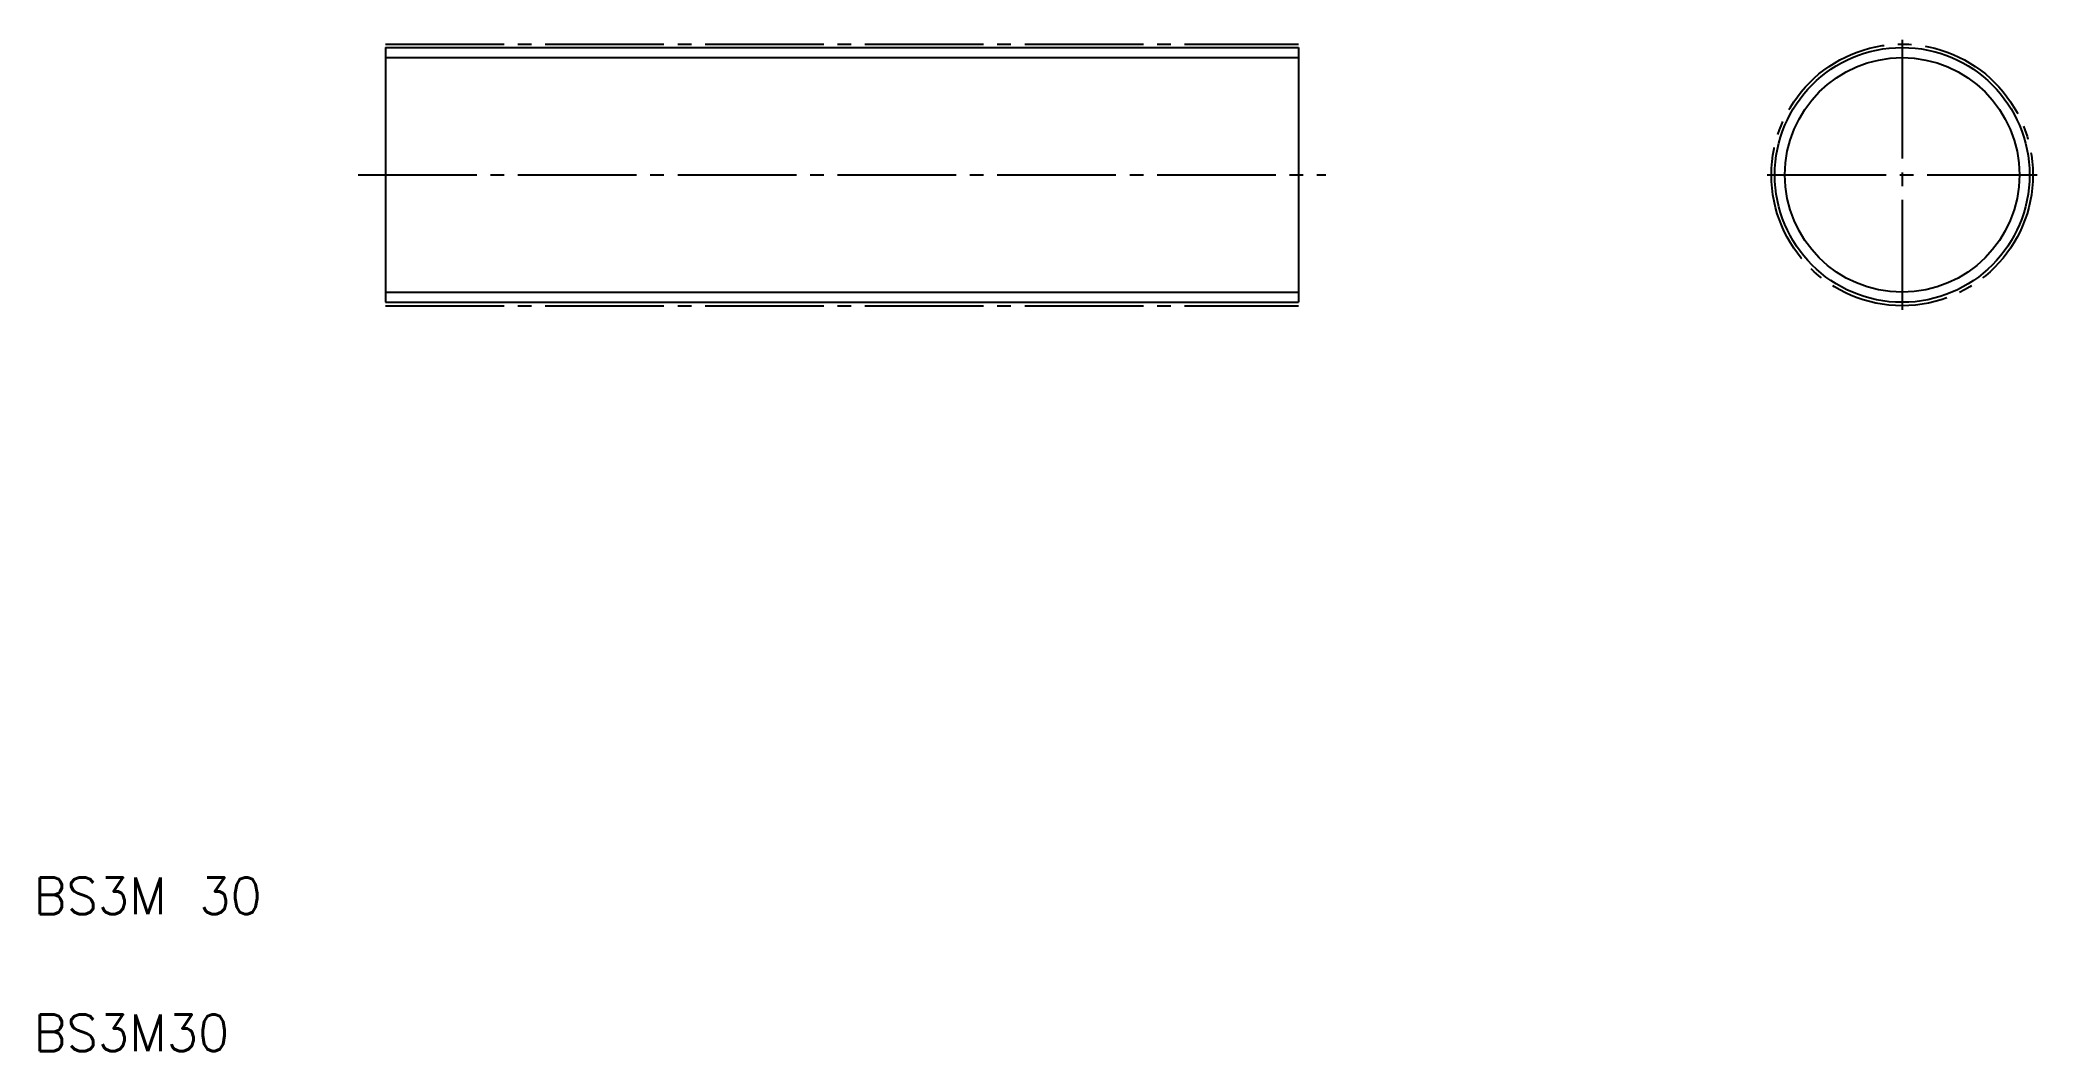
# Model space of a CAD drawing. Extents: x 11 to 229, y 10 to 121.
import ezdxf

# ---------------------------------------------------------------- set-up
doc = ezdxf.new("R2010")
doc.units = 0
doc.linetypes.add('CENTER', pattern=[17.5, 13, -1.5, 1.5, -1.5])
doc.layers.get('0').update_dxf_attribs({"linetype": 'CONTINUOUS'})
doc.layers.add('CENTER', color=1, linetype='CENTER')
doc.styles.get("Standard").update_dxf_attribs({"font": 'txt', "bigfont": 'BIGFONT'})

msp = doc.modelspace()

# ---------------------------------------------------------------- linework, layer by layer
at = {"color": 7, "linetype": 'CONTINUOUS'}
for p, q in [((48.53, 119.88), (148.53, 119.88)), ((48.53, 119.88), (48.53, 91.99)), ((148.53, 119.88), (148.53, 91.99)), ((48.53, 112.91), (48.53, 112.91)), ((48.53, 105.93), (48.53, 105.93)), ((48.53, 91.99), (148.53, 91.99))]:
    msp.add_line(p, q, dxfattribs=at)
at = {"color": 3, "linetype": 'CONTINUOUS'}
for p, q in [((48.53, 118.77), (148.53, 118.77)), ((48.53, 93.1), (148.53, 93.1))]:
    msp.add_line(p, q, dxfattribs=at)
at = {"color": 7, "linetype": 'CONTINUOUS'}
msp.add_circle((214.63, 105.93), 13.95, dxfattribs=at)
at = {"color": 3, "linetype": 'CONTINUOUS'}
msp.add_circle((214.63, 105.93), 12.84, dxfattribs=at)
at = {"layer": 'CENTER', "color": 1, "linetype": 'CENTER'}
for p, q in [((214.63, 120.71), (214.63, 91.16)), ((48.53, 120.26), (148.53, 120.26)), ((45.53, 105.93), (151.53, 105.93)), ((199.86, 105.93), (229.4, 105.93)), ((48.53, 91.61), (148.53, 91.61))]:
    msp.add_line(p, q, dxfattribs=at)
msp.add_circle((214.63, 105.93), 14.32, dxfattribs=at)

# ---------------------------------------------------------------- texts
at = {"color": 7, "linetype": 'CONTINUOUS'}
for s, p in [('BS3M 30', (10, 25)), ('BS3M30', (10, 10))]:
    msp.add_text(s, height=4, dxfattribs=at).set_placement(p)

doc.saveas('drawing.dxf')
